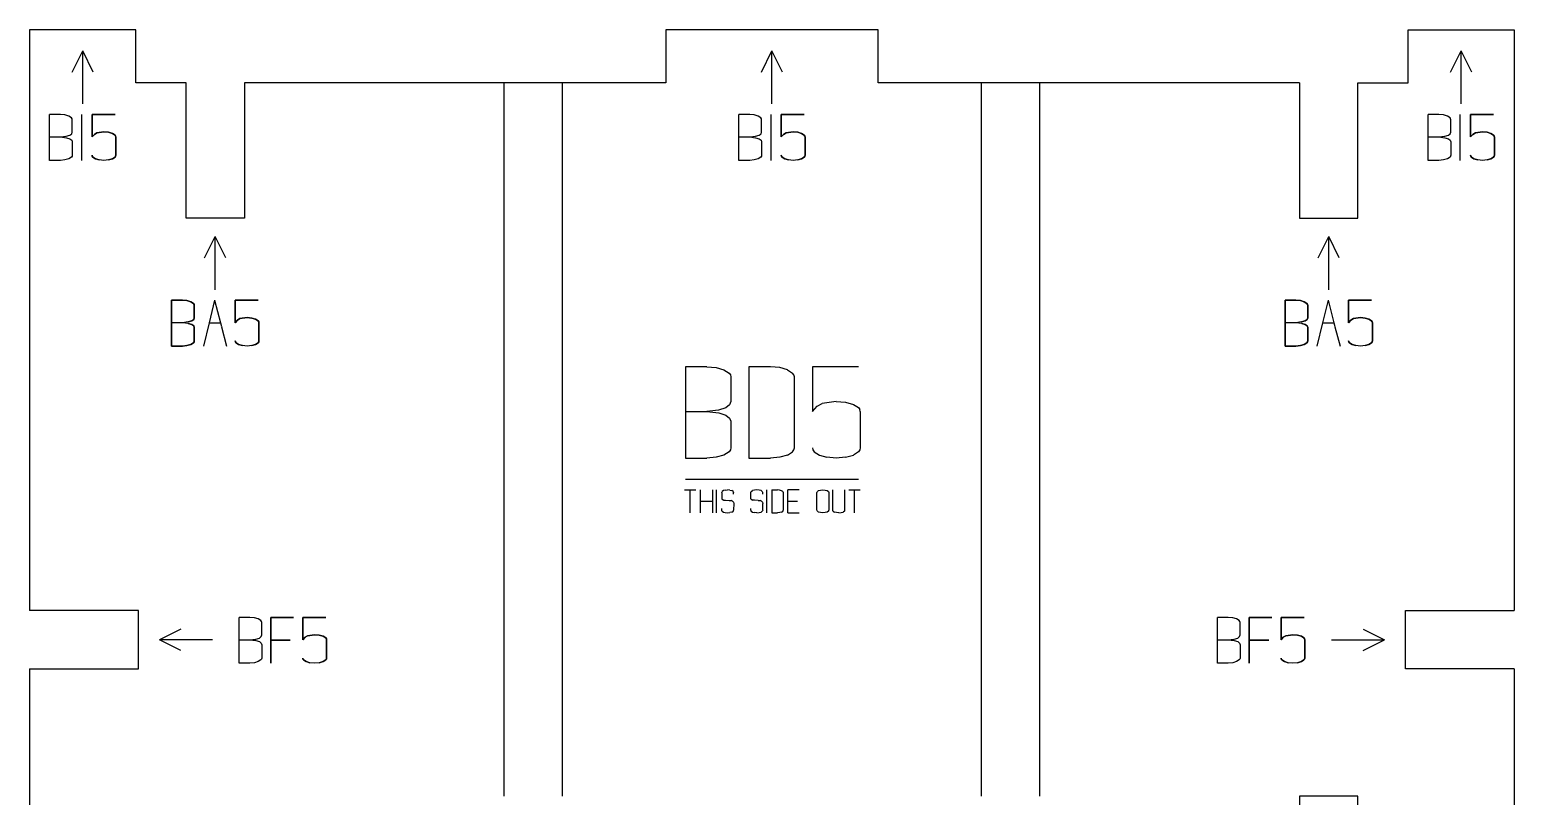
# Model space of a CAD drawing. Header units: millimetres. Extents: x 91 to 231, y -282 to -117.
# Drawn here: x 90.5 to 230.5, y -189.6 to -117.4 of the extents above; entities that cross this region are included whole.
import ezdxf

# ---------------------------------------------------------------- set-up
doc = ezdxf.new("R2010")
doc.units = ezdxf.units.MM
doc.layers.add('coding', color=2, linetype='Continuous')

msp = doc.modelspace()

# ---------------------------------------------------------------- linework, layer by layer
for p, q in [((90.53, -117.36), (90.53, -172.11)), ((100.53, -117.36), (90.53, -117.36)), ((100.53, -122.36), (100.53, -117.36)), ((150.53, -117.36), (150.53, -122.36)), ((170.53, -117.36), (150.53, -117.36)), ((170.53, -122.36), (170.53, -117.36)), ((220.53, -117.36), (230.53, -117.36)), ((220.53, -122.36), (220.53, -117.36)), ((230.53, -117.36), (230.53, -172.11)), ((105.28, -122.36), (100.53, -122.36)), ((105.28, -135.11), (105.28, -122.36)), ((150.53, -122.36), (110.78, -122.36)), ((110.78, -122.36), (110.78, -135.11)), ((210.28, -122.36), (170.53, -122.36)), ((210.28, -122.36), (210.28, -135.11)), ((215.78, -122.36), (220.53, -122.36)), ((215.78, -135.11), (215.78, -122.36)), ((110.78, -135.11), (105.28, -135.11)), ((210.28, -135.11), (215.78, -135.11)), ((100.78, -172.11), (90.53, -172.11)), ((100.78, -177.61), (100.78, -172.11)), ((220.28, -172.11), (230.53, -172.11)), ((220.28, -177.61), (220.28, -172.11)), ((90.53, -177.61), (100.78, -177.61)), ((90.53, -177.61), (90.53, -197.11)), ((230.53, -177.61), (220.28, -177.61)), ((230.53, -177.61), (230.53, -197.11)), ((210.28, -189.61), (210.28, -210.11)), ((215.78, -189.61), (210.28, -189.61)), ((215.78, -210.11), (215.78, -189.61))]:
    msp.add_line(p, q)
at = {"layer": 'coding'}
for p, q in [((94.53, -121.36), (95.53, -119.36)), ((95.53, -124.36), (95.53, -119.36)), ((96.53, -121.36), (95.53, -119.36)), ((159.53, -121.36), (160.53, -119.36)), ((160.53, -124.36), (160.53, -119.36)), ((161.53, -121.36), (160.53, -119.36)), ((224.53, -121.36), (225.53, -119.36)), ((225.53, -124.36), (225.53, -119.36)), ((226.53, -121.36), (225.53, -119.36)), ((135.28, -189.61), (135.28, -122.36)), ((140.78, -189.61), (140.78, -122.36)), ((180.28, -189.61), (180.28, -122.36)), ((185.78, -189.61), (185.78, -122.36)), ((93.43, -125.36), (92.41, -125.36)), ((92.41, -127.47), (92.41, -125.36)), ((93.86, -125.39), (93.43, -125.36)), ((94.22, -125.5), (93.86, -125.39)), ((94.47, -125.66), (94.22, -125.5)), ((94.53, -125.75), (94.47, -125.66)), ((94.55, -125.84), (94.53, -125.75)), ((94.55, -127.01), (94.55, -125.84)), ((95.41, -125.35), (95.41, -129.67)), ((96.41, -127.47), (96.41, -125.36)), ((96.41, -125.36), (98.58, -125.36)), ((98.58, -125.36), (96.41, -125.36)), ((96.41, -125.36), (96.41, -127.47)), ((158.43, -125.36), (157.41, -125.36)), ((157.41, -127.47), (157.41, -125.36)), ((158.86, -125.39), (158.43, -125.36)), ((159.22, -125.5), (158.86, -125.39)), ((159.47, -125.66), (159.22, -125.5)), ((159.53, -125.75), (159.47, -125.66)), ((159.55, -125.84), (159.53, -125.75)), ((159.55, -127.01), (159.55, -125.84)), ((160.41, -125.35), (160.41, -129.67)), ((161.41, -127.47), (161.41, -125.36)), ((161.41, -125.36), (163.58, -125.36)), ((163.58, -125.36), (161.41, -125.36)), ((161.41, -125.36), (161.41, -127.47)), ((223.43, -125.36), (222.41, -125.36)), ((222.41, -127.47), (222.41, -125.36)), ((223.86, -125.39), (223.43, -125.36)), ((224.22, -125.5), (223.86, -125.39)), ((224.47, -125.66), (224.22, -125.5)), ((224.53, -125.75), (224.47, -125.66)), ((224.55, -125.84), (224.53, -125.75)), ((224.55, -127.01), (224.55, -125.84)), ((225.41, -125.35), (225.41, -129.67)), ((226.41, -127.47), (226.41, -125.36)), ((226.41, -125.36), (228.58, -125.36)), ((228.58, -125.36), (226.41, -125.36)), ((226.41, -125.36), (226.41, -127.47)), ((93.98, -127.4), (94.32, -127.3)), ((94.32, -127.3), (94.5, -127.16)), ((94.5, -127.16), (94.55, -127.01)), ((96.63, -127.22), (96.41, -127.47)), ((96.41, -127.47), (96.63, -127.22)), ((96.86, -127.09), (96.63, -127.22)), ((96.63, -127.22), (96.86, -127.09)), ((97.53, -126.99), (96.86, -127.09)), ((96.86, -127.09), (97.53, -126.99)), ((97.97, -127.03), (97.53, -126.99)), ((97.53, -126.99), (97.97, -127.03)), ((98.33, -127.13), (97.97, -127.03)), ((97.97, -127.03), (98.33, -127.13)), ((98.58, -127.29), (98.33, -127.13)), ((98.33, -127.13), (98.58, -127.29)), ((98.64, -127.38), (98.58, -127.29)), ((98.58, -127.29), (98.64, -127.38)), ((98.66, -127.47), (98.64, -127.38)), ((98.64, -127.38), (98.66, -127.47)), ((158.98, -127.4), (159.32, -127.3)), ((159.32, -127.3), (159.5, -127.16)), ((159.5, -127.16), (159.55, -127.01)), ((161.63, -127.22), (161.41, -127.47)), ((161.41, -127.47), (161.63, -127.22)), ((161.86, -127.09), (161.63, -127.22)), ((161.63, -127.22), (161.86, -127.09)), ((162.53, -126.99), (161.86, -127.09)), ((161.86, -127.09), (162.53, -126.99)), ((162.97, -127.03), (162.53, -126.99)), ((162.53, -126.99), (162.97, -127.03)), ((163.33, -127.13), (162.97, -127.03)), ((162.97, -127.03), (163.33, -127.13)), ((163.58, -127.29), (163.33, -127.13)), ((163.33, -127.13), (163.58, -127.29)), ((163.64, -127.38), (163.58, -127.29)), ((163.58, -127.29), (163.64, -127.38)), ((163.66, -127.47), (163.64, -127.38)), ((163.64, -127.38), (163.66, -127.47)), ((223.98, -127.4), (224.32, -127.3)), ((224.32, -127.3), (224.5, -127.16)), ((224.5, -127.16), (224.55, -127.01)), ((226.63, -127.22), (226.41, -127.47)), ((226.41, -127.47), (226.63, -127.22)), ((226.86, -127.09), (226.63, -127.22)), ((226.63, -127.22), (226.86, -127.09)), ((227.53, -126.99), (226.86, -127.09)), ((226.86, -127.09), (227.53, -126.99)), ((227.97, -127.03), (227.53, -126.99)), ((227.53, -126.99), (227.97, -127.03)), ((228.33, -127.13), (227.97, -127.03)), ((227.97, -127.03), (228.33, -127.13)), ((228.58, -127.29), (228.33, -127.13)), ((228.33, -127.13), (228.58, -127.29)), ((228.64, -127.38), (228.58, -127.29)), ((228.58, -127.29), (228.64, -127.38)), ((228.66, -127.47), (228.64, -127.38)), ((228.64, -127.38), (228.66, -127.47)), ((92.41, -129.67), (92.41, -127.47)), ((92.41, -127.47), (93.43, -127.47)), ((93.43, -127.47), (93.98, -127.4)), ((93.43, -127.47), (93.99, -127.54)), ((93.99, -127.54), (94.32, -127.64)), ((94.32, -127.64), (94.5, -127.78)), ((94.5, -127.78), (94.55, -127.93)), ((94.55, -127.93), (94.55, -129.19)), ((98.66, -129.19), (98.66, -127.47)), ((98.66, -127.47), (98.66, -129.19)), ((157.41, -129.67), (157.41, -127.47)), ((157.41, -127.47), (158.43, -127.47)), ((158.43, -127.47), (158.98, -127.4)), ((158.43, -127.47), (158.99, -127.54)), ((158.99, -127.54), (159.32, -127.64)), ((159.32, -127.64), (159.5, -127.78)), ((159.5, -127.78), (159.55, -127.93)), ((159.55, -127.93), (159.55, -129.19)), ((163.66, -129.19), (163.66, -127.47)), ((163.66, -127.47), (163.66, -129.19)), ((222.41, -129.67), (222.41, -127.47)), ((222.41, -127.47), (223.43, -127.47)), ((223.43, -127.47), (223.98, -127.4)), ((223.43, -127.47), (223.99, -127.54)), ((223.99, -127.54), (224.32, -127.64)), ((224.32, -127.64), (224.5, -127.78)), ((224.5, -127.78), (224.55, -127.93)), ((224.55, -127.93), (224.55, -129.19)), ((228.66, -129.19), (228.66, -127.47)), ((228.66, -127.47), (228.66, -129.19)), ((93.43, -129.67), (92.41, -129.67)), ((93.86, -129.63), (93.43, -129.67)), ((94.22, -129.53), (93.86, -129.63)), ((94.47, -129.37), (94.22, -129.53)), ((94.53, -129.28), (94.47, -129.37)), ((94.55, -129.19), (94.53, -129.28)), ((96.43, -129.28), (96.41, -129.19)), ((96.41, -129.19), (96.43, -129.28)), ((96.49, -129.37), (96.43, -129.28)), ((96.43, -129.28), (96.49, -129.37)), ((96.73, -129.53), (96.49, -129.37)), ((96.49, -129.37), (96.73, -129.53)), ((97.09, -129.63), (96.73, -129.53)), ((96.73, -129.53), (97.09, -129.63)), ((97.53, -129.67), (97.09, -129.63)), ((97.97, -129.63), (97.53, -129.67)), ((97.97, -129.63), (98.33, -129.53)), ((98.33, -129.53), (97.97, -129.63)), ((98.33, -129.53), (98.58, -129.37)), ((98.58, -129.37), (98.33, -129.53)), ((98.58, -129.37), (98.64, -129.28)), ((98.64, -129.28), (98.58, -129.37)), ((98.64, -129.28), (98.66, -129.19)), ((98.66, -129.19), (98.64, -129.28)), ((158.43, -129.67), (157.41, -129.67)), ((158.86, -129.63), (158.43, -129.67)), ((159.22, -129.53), (158.86, -129.63)), ((159.47, -129.37), (159.22, -129.53)), ((159.53, -129.28), (159.47, -129.37)), ((159.55, -129.19), (159.53, -129.28)), ((161.43, -129.28), (161.41, -129.19)), ((161.41, -129.19), (161.43, -129.28)), ((161.49, -129.37), (161.43, -129.28)), ((161.43, -129.28), (161.49, -129.37)), ((161.73, -129.53), (161.49, -129.37)), ((161.49, -129.37), (161.73, -129.53)), ((162.09, -129.63), (161.73, -129.53)), ((161.73, -129.53), (162.09, -129.63)), ((162.53, -129.67), (162.09, -129.63)), ((162.97, -129.63), (162.53, -129.67)), ((162.97, -129.63), (163.33, -129.53)), ((163.33, -129.53), (162.97, -129.63)), ((163.33, -129.53), (163.58, -129.37)), ((163.58, -129.37), (163.33, -129.53)), ((163.58, -129.37), (163.64, -129.28)), ((163.64, -129.28), (163.58, -129.37)), ((163.64, -129.28), (163.66, -129.19)), ((163.66, -129.19), (163.64, -129.28)), ((223.43, -129.67), (222.41, -129.67)), ((223.86, -129.63), (223.43, -129.67)), ((224.22, -129.53), (223.86, -129.63)), ((224.47, -129.37), (224.22, -129.53)), ((224.53, -129.28), (224.47, -129.37)), ((224.55, -129.19), (224.53, -129.28)), ((226.43, -129.28), (226.41, -129.19)), ((226.41, -129.19), (226.43, -129.28)), ((226.49, -129.37), (226.43, -129.28)), ((226.43, -129.28), (226.49, -129.37)), ((226.73, -129.53), (226.49, -129.37)), ((226.49, -129.37), (226.73, -129.53)), ((227.09, -129.63), (226.73, -129.53)), ((226.73, -129.53), (227.09, -129.63)), ((227.53, -129.67), (227.09, -129.63)), ((227.97, -129.63), (227.53, -129.67)), ((227.97, -129.63), (228.33, -129.53)), ((228.33, -129.53), (227.97, -129.63)), ((228.33, -129.53), (228.58, -129.37)), ((228.58, -129.37), (228.33, -129.53)), ((228.58, -129.37), (228.64, -129.28)), ((228.64, -129.28), (228.58, -129.37)), ((228.64, -129.28), (228.66, -129.19)), ((228.66, -129.19), (228.64, -129.28)), ((107.03, -138.86), (108.03, -136.86)), ((108.03, -141.86), (108.03, -136.86)), ((109.03, -138.86), (108.03, -136.86)), ((212.03, -138.86), (213.03, -136.86)), ((213.03, -141.86), (213.03, -136.86)), ((214.03, -138.86), (213.03, -136.86)), ((103.91, -142.86), (103.91, -147.17)), ((104.93, -142.86), (103.91, -142.86)), ((103.91, -144.97), (103.91, -142.86)), ((103.91, -142.86), (104.93, -142.86)), ((105.36, -142.89), (104.93, -142.86)), ((104.93, -142.86), (105.36, -142.89)), ((105.72, -143), (105.36, -142.89)), ((105.36, -142.89), (105.72, -143)), ((105.97, -143.16), (105.72, -143)), ((105.72, -143), (105.97, -143.16)), ((106.03, -143.25), (105.97, -143.16)), ((105.97, -143.16), (106.03, -143.25)), ((106.05, -143.34), (106.03, -143.25)), ((106.03, -143.25), (106.05, -143.34)), ((106.05, -144.51), (106.05, -143.34)), ((106.05, -143.34), (106.05, -144.51)), ((107.97, -142.85), (107.45, -144.97)), ((107.97, -142.85), (108.52, -144.97)), ((109.91, -144.97), (109.91, -142.86)), ((109.91, -142.86), (112.08, -142.86)), ((112.08, -142.86), (109.91, -142.86)), ((109.91, -142.86), (109.91, -144.97)), ((208.91, -142.86), (208.91, -147.17)), ((209.93, -142.86), (208.91, -142.86)), ((208.91, -144.97), (208.91, -142.86)), ((208.91, -142.86), (209.93, -142.86)), ((210.36, -142.89), (209.93, -142.86)), ((209.93, -142.86), (210.36, -142.89)), ((210.72, -143), (210.36, -142.89)), ((210.36, -142.89), (210.72, -143)), ((210.97, -143.16), (210.72, -143)), ((210.72, -143), (210.97, -143.16)), ((211.03, -143.25), (210.97, -143.16)), ((210.97, -143.16), (211.03, -143.25)), ((211.05, -143.34), (211.03, -143.25)), ((211.03, -143.25), (211.05, -143.34)), ((211.05, -144.51), (211.05, -143.34)), ((211.05, -143.34), (211.05, -144.51)), ((212.97, -142.85), (212.45, -144.97)), ((212.97, -142.85), (213.52, -144.97)), ((214.91, -144.97), (214.91, -142.86)), ((214.91, -142.86), (217.08, -142.86)), ((217.08, -142.86), (214.91, -142.86)), ((214.91, -142.86), (214.91, -144.97)), ((103.91, -147.17), (103.91, -144.97)), ((104.93, -144.97), (103.91, -144.97)), ((105.48, -144.9), (104.93, -144.97)), ((105.49, -145.04), (104.93, -144.97)), ((105.48, -144.9), (105.82, -144.8)), ((105.82, -144.8), (105.48, -144.9)), ((105.49, -145.04), (105.82, -145.14)), ((105.82, -145.14), (105.49, -145.04)), ((105.82, -144.8), (106, -144.66)), ((106, -144.66), (105.82, -144.8)), ((105.82, -145.14), (106, -145.28)), ((106, -145.28), (105.82, -145.14)), ((106, -144.66), (106.05, -144.51)), ((106.05, -144.51), (106, -144.66)), ((106, -145.28), (106.05, -145.43)), ((106.05, -145.43), (106, -145.28)), ((106.05, -145.43), (106.05, -146.69)), ((106.05, -146.69), (106.05, -145.43)), ((107.45, -144.97), (106.91, -147.17)), ((107.45, -144.97), (108.52, -144.97)), ((108.52, -144.97), (108.62, -145.34)), ((108.62, -145.35), (109.1, -147.17)), ((110.13, -144.72), (109.91, -144.97)), ((109.91, -144.97), (110.13, -144.72)), ((110.36, -144.59), (110.13, -144.72)), ((110.13, -144.72), (110.36, -144.59)), ((111.03, -144.49), (110.36, -144.59)), ((110.36, -144.59), (111.03, -144.49)), ((111.47, -144.53), (111.03, -144.49)), ((111.03, -144.49), (111.47, -144.53)), ((111.83, -144.63), (111.47, -144.53)), ((111.47, -144.53), (111.83, -144.63)), ((112.07, -144.79), (111.83, -144.63)), ((111.83, -144.63), (112.07, -144.79)), ((112.13, -144.88), (112.07, -144.79)), ((112.07, -144.79), (112.13, -144.88)), ((112.15, -144.97), (112.13, -144.88)), ((112.13, -144.88), (112.15, -144.97)), ((112.15, -146.69), (112.15, -144.97)), ((112.15, -144.97), (112.15, -146.69)), ((208.91, -147.17), (208.91, -144.97)), ((209.93, -144.97), (208.91, -144.97)), ((210.48, -144.9), (209.93, -144.97)), ((210.49, -145.04), (209.93, -144.97)), ((210.48, -144.9), (210.82, -144.8)), ((210.82, -144.8), (210.48, -144.9)), ((210.49, -145.04), (210.82, -145.14)), ((210.82, -145.14), (210.49, -145.04)), ((210.82, -144.8), (211, -144.66)), ((211, -144.66), (210.82, -144.8)), ((210.82, -145.14), (211, -145.28)), ((211, -145.28), (210.82, -145.14)), ((211, -144.66), (211.05, -144.51)), ((211.05, -144.51), (211, -144.66)), ((211, -145.28), (211.05, -145.43)), ((211.05, -145.43), (211, -145.28)), ((211.05, -145.43), (211.05, -146.69)), ((211.05, -146.69), (211.05, -145.43)), ((212.45, -144.97), (211.91, -147.17)), ((212.45, -144.97), (213.52, -144.97)), ((213.52, -144.97), (213.62, -145.34)), ((213.62, -145.35), (214.1, -147.17)), ((215.13, -144.72), (214.91, -144.97)), ((214.91, -144.97), (215.13, -144.72)), ((215.36, -144.59), (215.13, -144.72)), ((215.13, -144.72), (215.36, -144.59)), ((216.03, -144.49), (215.36, -144.59)), ((215.36, -144.59), (216.03, -144.49)), ((216.47, -144.53), (216.03, -144.49)), ((216.03, -144.49), (216.47, -144.53)), ((216.83, -144.63), (216.47, -144.53)), ((216.47, -144.53), (216.83, -144.63)), ((217.07, -144.79), (216.83, -144.63)), ((216.83, -144.63), (217.07, -144.79)), ((217.13, -144.88), (217.07, -144.79)), ((217.07, -144.79), (217.13, -144.88)), ((217.15, -144.97), (217.13, -144.88)), ((217.13, -144.88), (217.15, -144.97)), ((217.15, -146.69), (217.15, -144.97)), ((217.15, -144.97), (217.15, -146.69)), ((105.97, -146.87), (105.72, -147.03)), ((105.72, -147.03), (105.97, -146.87)), ((106.03, -146.78), (105.97, -146.87)), ((105.97, -146.87), (106.03, -146.78)), ((106.05, -146.69), (106.03, -146.78)), ((106.03, -146.78), (106.05, -146.69)), ((109.93, -146.78), (109.91, -146.69)), ((109.91, -146.69), (109.93, -146.78)), ((109.99, -146.87), (109.93, -146.78)), ((109.93, -146.78), (109.99, -146.87)), ((110.23, -147.03), (109.99, -146.87)), ((109.99, -146.87), (110.23, -147.03)), ((111.83, -147.03), (112.07, -146.87)), ((112.07, -146.87), (111.83, -147.03)), ((112.07, -146.87), (112.13, -146.78)), ((112.13, -146.78), (112.07, -146.87)), ((112.13, -146.78), (112.15, -146.69)), ((112.15, -146.69), (112.13, -146.78)), ((210.97, -146.87), (210.72, -147.03)), ((210.72, -147.03), (210.97, -146.87)), ((211.03, -146.78), (210.97, -146.87)), ((210.97, -146.87), (211.03, -146.78)), ((211.05, -146.69), (211.03, -146.78)), ((211.03, -146.78), (211.05, -146.69)), ((214.93, -146.78), (214.91, -146.69)), ((214.91, -146.69), (214.93, -146.78)), ((214.99, -146.87), (214.93, -146.78)), ((214.93, -146.78), (214.99, -146.87)), ((215.23, -147.03), (214.99, -146.87)), ((214.99, -146.87), (215.23, -147.03)), ((216.83, -147.03), (217.07, -146.87)), ((217.07, -146.87), (216.83, -147.03)), ((217.07, -146.87), (217.13, -146.78)), ((217.13, -146.78), (217.07, -146.87)), ((217.13, -146.78), (217.15, -146.69)), ((217.15, -146.69), (217.13, -146.78)), ((104.93, -147.17), (103.91, -147.17)), ((103.91, -147.17), (104.93, -147.17)), ((105.36, -147.13), (104.93, -147.17)), ((104.93, -147.17), (105.36, -147.13)), ((105.72, -147.03), (105.36, -147.13)), ((105.36, -147.13), (105.72, -147.03)), ((110.59, -147.13), (110.23, -147.03)), ((110.23, -147.03), (110.59, -147.13)), ((111.03, -147.17), (110.59, -147.13)), ((111.47, -147.13), (111.03, -147.17)), ((111.47, -147.13), (111.83, -147.03)), ((111.83, -147.03), (111.47, -147.13)), ((209.93, -147.17), (208.91, -147.17)), ((208.91, -147.17), (209.93, -147.17)), ((210.36, -147.13), (209.93, -147.17)), ((209.93, -147.17), (210.36, -147.13)), ((210.72, -147.03), (210.36, -147.13)), ((210.36, -147.13), (210.72, -147.03)), ((215.59, -147.13), (215.23, -147.03)), ((215.23, -147.03), (215.59, -147.13)), ((216.03, -147.17), (215.59, -147.13)), ((216.47, -147.13), (216.03, -147.17)), ((216.47, -147.13), (216.83, -147.03)), ((216.83, -147.03), (216.47, -147.13)), ((154.4, -149.12), (152.37, -149.12)), ((152.37, -149.12), (152.37, -153.34)), ((154.4, -149.12), (155.26, -149.19)), ((155.26, -149.19), (155.99, -149.4)), ((155.99, -149.4), (156.48, -149.72)), ((156.48, -149.72), (156.61, -149.89)), ((158.36, -149.12), (158.36, -157.73)), ((160.4, -149.12), (158.36, -149.12)), ((161.26, -149.19), (160.4, -149.12)), ((161.99, -149.4), (161.26, -149.19)), ((161.99, -149.4), (162.48, -149.72)), ((162.6, -149.89), (162.48, -149.72)), ((168.7, -149.12), (164.35, -149.12)), ((164.35, -149.12), (164.35, -153.35)), ((156.61, -149.89), (156.65, -150.08)), ((156.65, -150.08), (156.65, -152.41)), ((162.64, -150.08), (162.6, -149.89)), ((162.64, -156.77), (162.64, -150.08)), ((156.65, -152.41), (156.53, -152.72)), ((164.79, -152.84), (165.25, -152.59)), ((166.6, -152.39), (165.25, -152.59)), ((166.6, -152.39), (167.48, -152.46)), ((167.48, -152.46), (168.21, -152.67)), ((152.37, -153.34), (152.37, -157.73)), ((152.37, -153.34), (154.4, -153.34)), ((155.5, -153.21), (154.4, -153.34)), ((154.4, -153.34), (155.52, -153.48)), ((156.19, -153), (155.5, -153.21)), ((155.52, -153.48), (156.19, -153.69)), ((156.53, -152.72), (156.19, -153)), ((156.19, -153.69), (156.53, -153.96)), ((156.53, -153.96), (156.65, -154.26)), ((164.35, -153.35), (164.79, -152.84)), ((168.21, -152.67), (168.69, -152.98)), ((168.69, -152.98), (168.81, -153.16)), ((168.85, -153.35), (168.81, -153.16)), ((168.85, -153.35), (168.85, -156.77)), ((156.65, -154.26), (156.65, -156.77)), ((156.65, -156.77), (156.61, -156.97)), ((162.6, -156.96), (162.64, -156.77)), ((164.35, -156.77), (164.39, -156.96)), ((168.85, -156.77), (168.81, -156.96)), ((152.37, -157.73), (154.4, -157.73)), ((155.27, -157.66), (154.4, -157.73)), ((155.99, -157.46), (155.27, -157.66)), ((156.48, -157.15), (155.99, -157.46)), ((156.61, -156.97), (156.48, -157.15)), ((158.36, -157.73), (160.4, -157.73)), ((161.28, -157.66), (160.4, -157.73)), ((161.99, -157.46), (161.28, -157.66)), ((161.99, -157.46), (162.48, -157.14)), ((162.48, -157.14), (162.6, -156.96)), ((164.39, -156.96), (164.52, -157.14)), ((164.52, -157.14), (165, -157.45)), ((165, -157.45), (165.72, -157.66)), ((166.6, -157.73), (165.72, -157.66)), ((167.48, -157.66), (166.6, -157.73)), ((167.48, -157.66), (168.21, -157.45)), ((168.69, -157.14), (168.21, -157.45)), ((168.81, -156.96), (168.69, -157.14)), ((152.29, -160.73), (152.83, -160.73)), ((152.37, -159.73), (168.7, -159.73)), ((152.83, -162.89), (152.83, -160.73)), ((152.83, -160.73), (153.36, -160.73)), ((153.79, -161.79), (153.79, -160.73)), ((154.91, -160.73), (154.91, -161.79)), ((155.29, -162.89), (155.29, -160.73)), ((155.79, -160.97), (155.8, -160.93)), ((155.79, -160.97), (155.79, -161.51)), ((155.8, -160.93), (155.83, -160.88)), ((155.95, -160.8), (155.83, -160.88)), ((156.13, -160.75), (155.95, -160.8)), ((156.13, -160.75), (156.35, -160.73)), ((156.57, -160.75), (156.35, -160.73)), ((156.57, -160.75), (156.75, -160.8)), ((156.87, -160.88), (156.75, -160.8)), ((156.9, -160.93), (156.87, -160.88)), ((156.9, -160.93), (156.91, -160.97)), ((156.91, -161.13), (156.91, -160.97)), ((158.53, -160.97), (158.54, -160.93)), ((158.53, -161.51), (158.53, -160.97)), ((158.54, -160.93), (158.57, -160.88)), ((158.57, -160.88), (158.69, -160.8)), ((158.87, -160.75), (158.69, -160.8)), ((159.09, -160.73), (158.87, -160.75)), ((159.31, -160.75), (159.09, -160.73)), ((159.5, -160.8), (159.31, -160.75)), ((159.62, -160.88), (159.5, -160.8)), ((159.62, -160.88), (159.65, -160.93)), ((159.66, -160.97), (159.65, -160.93)), ((159.66, -161.13), (159.66, -160.97)), ((160.03, -160.73), (160.03, -162.89)), ((160.53, -160.73), (160.53, -162.89)), ((160.53, -160.73), (161.04, -160.73)), ((161.25, -160.75), (161.04, -160.73)), ((161.44, -160.81), (161.25, -160.75)), ((161.56, -160.88), (161.44, -160.81)), ((161.59, -160.93), (161.56, -160.88)), ((161.59, -160.93), (161.6, -160.97)), ((161.6, -160.97), (161.6, -162.65)), ((162.03, -161.78), (162.03, -160.73)), ((163.09, -160.73), (162.03, -160.73)), ((164.77, -160.97), (164.78, -160.93)), ((164.77, -162.65), (164.77, -160.97)), ((164.78, -160.93), (164.81, -160.88)), ((164.81, -160.88), (164.93, -160.8)), ((164.93, -160.8), (165.11, -160.75)), ((165.11, -160.75), (165.34, -160.73)), ((165.34, -160.73), (165.56, -160.75)), ((165.56, -160.75), (165.74, -160.8)), ((165.74, -160.8), (165.86, -160.88)), ((165.86, -160.88), (165.89, -160.93)), ((165.89, -160.93), (165.9, -160.97)), ((165.9, -160.97), (165.9, -162.65)), ((166.27, -162.65), (166.27, -160.74)), ((167.4, -162.65), (167.4, -160.74)), ((167.77, -160.73), (168.31, -160.73)), ((168.31, -162.89), (168.31, -160.73)), ((168.31, -160.73), (168.84, -160.73)), ((153.79, -161.79), (154.91, -161.79)), ((153.79, -162.89), (153.79, -161.79)), ((154.91, -161.79), (154.91, -162.89)), ((155.79, -161.51), (155.8, -161.56)), ((155.8, -161.56), (155.84, -161.61)), ((155.84, -161.61), (155.98, -161.69)), ((155.98, -161.69), (156.15, -161.71)), ((156.15, -161.71), (156.49, -161.72)), ((156.49, -161.72), (156.67, -161.74)), ((156.81, -161.79), (156.67, -161.74)), ((156.89, -161.88), (156.81, -161.79)), ((156.89, -161.88), (156.92, -162.01)), ((156.92, -162.01), (156.91, -162.65)), ((158.54, -161.56), (158.53, -161.51)), ((158.54, -161.56), (158.58, -161.61)), ((158.58, -161.61), (158.73, -161.69)), ((158.89, -161.71), (158.73, -161.69)), ((159.23, -161.72), (158.89, -161.71)), ((159.23, -161.72), (159.42, -161.74)), ((159.55, -161.79), (159.42, -161.74)), ((159.63, -161.88), (159.55, -161.79)), ((159.63, -161.88), (159.66, -162.01)), ((159.66, -162.65), (159.66, -162.01)), ((162.03, -162.89), (162.03, -161.78)), ((162.03, -161.78), (162.94, -161.78)), ((155.79, -162.65), (155.79, -162.49)), ((155.8, -162.7), (155.79, -162.65)), ((155.83, -162.74), (155.8, -162.7)), ((155.83, -162.74), (155.95, -162.82)), ((155.95, -162.82), (156.13, -162.87)), ((156.13, -162.87), (156.35, -162.89)), ((156.35, -162.89), (156.57, -162.87)), ((156.75, -162.82), (156.57, -162.87)), ((156.75, -162.82), (156.87, -162.74)), ((156.87, -162.74), (156.9, -162.7)), ((156.9, -162.7), (156.91, -162.65)), ((158.53, -162.65), (158.53, -162.49)), ((158.53, -162.65), (158.54, -162.7)), ((158.54, -162.7), (158.57, -162.74)), ((158.57, -162.74), (158.69, -162.82)), ((158.69, -162.82), (158.87, -162.87)), ((159.09, -162.89), (158.87, -162.87)), ((159.09, -162.89), (159.31, -162.87)), ((159.31, -162.87), (159.5, -162.82)), ((159.5, -162.82), (159.62, -162.74)), ((159.65, -162.7), (159.62, -162.74)), ((159.66, -162.65), (159.65, -162.7)), ((160.53, -162.89), (161.04, -162.89)), ((161.26, -162.87), (161.04, -162.89)), ((161.44, -162.82), (161.26, -162.87)), ((161.44, -162.82), (161.56, -162.74)), ((161.56, -162.74), (161.59, -162.7)), ((161.59, -162.7), (161.6, -162.65)), ((162.03, -162.89), (163.09, -162.89)), ((164.78, -162.7), (164.77, -162.65)), ((164.81, -162.74), (164.78, -162.7)), ((164.93, -162.82), (164.81, -162.74)), ((165.11, -162.87), (164.93, -162.82)), ((165.34, -162.89), (165.11, -162.87)), ((165.56, -162.87), (165.34, -162.89)), ((165.74, -162.82), (165.56, -162.87)), ((165.86, -162.74), (165.74, -162.82)), ((165.89, -162.7), (165.86, -162.74)), ((165.89, -162.7), (165.9, -162.65)), ((166.28, -162.7), (166.27, -162.65)), ((166.31, -162.74), (166.28, -162.7)), ((166.31, -162.74), (166.43, -162.82)), ((166.61, -162.87), (166.43, -162.82)), ((166.83, -162.89), (166.61, -162.87)), ((166.83, -162.89), (167.05, -162.87)), ((167.05, -162.87), (167.23, -162.82)), ((167.36, -162.74), (167.23, -162.82)), ((167.39, -162.7), (167.36, -162.74)), ((167.39, -162.7), (167.4, -162.65)), ((111.3, -172.75), (110.28, -172.75)), ((110.28, -174.86), (110.28, -172.75)), ((111.73, -172.78), (111.3, -172.75)), ((112.09, -172.89), (111.73, -172.78)), ((112.34, -173.05), (112.09, -172.89)), ((112.4, -173.14), (112.34, -173.05)), ((112.43, -173.23), (112.4, -173.14)), ((112.43, -174.4), (112.43, -173.23)), ((113.28, -177.06), (113.28, -172.75)), ((113.28, -172.75), (115.41, -172.75)), ((115.41, -172.75), (113.28, -172.75)), ((113.28, -172.75), (113.28, -174.88)), ((116.28, -174.86), (116.28, -172.75)), ((116.28, -172.75), (118.45, -172.75)), ((118.45, -172.75), (116.28, -172.75)), ((116.28, -172.75), (116.28, -174.86)), ((203.56, -172.75), (202.54, -172.75)), ((202.54, -174.86), (202.54, -172.75)), ((203.99, -172.78), (203.56, -172.75)), ((204.35, -172.89), (203.99, -172.78)), ((204.6, -173.05), (204.35, -172.89)), ((204.66, -173.14), (204.6, -173.05)), ((204.68, -173.23), (204.66, -173.14)), ((204.68, -174.4), (204.68, -173.23)), ((205.54, -177.06), (205.54, -172.75)), ((205.54, -172.75), (207.67, -172.75)), ((207.67, -172.75), (205.54, -172.75)), ((205.54, -172.75), (205.54, -174.88)), ((208.54, -174.86), (208.54, -172.75)), ((208.54, -172.75), (210.71, -172.75)), ((210.71, -172.75), (208.54, -172.75)), ((208.54, -172.75), (208.54, -174.86)), ((104.78, -173.86), (102.78, -174.86)), ((107.78, -174.86), (102.78, -174.86)), ((104.78, -175.86), (102.78, -174.86)), ((110.28, -177.06), (110.28, -174.86)), ((110.28, -174.86), (111.3, -174.86)), ((111.3, -174.86), (111.85, -174.79)), ((111.3, -174.86), (111.86, -174.93)), ((111.85, -174.79), (112.19, -174.69)), ((111.86, -174.93), (112.19, -175.03)), ((112.19, -174.69), (112.37, -174.55)), ((112.37, -174.55), (112.43, -174.4)), ((113.28, -174.88), (115.11, -174.88)), ((115.11, -174.88), (113.28, -174.88)), ((113.28, -174.88), (113.28, -177.06)), ((116.5, -174.61), (116.28, -174.86)), ((116.28, -174.86), (116.5, -174.61)), ((116.73, -174.48), (116.5, -174.61)), ((116.5, -174.61), (116.73, -174.48)), ((117.4, -174.38), (116.73, -174.48)), ((116.73, -174.48), (117.4, -174.38)), ((117.84, -174.42), (117.4, -174.38)), ((117.4, -174.38), (117.84, -174.42)), ((118.2, -174.52), (117.84, -174.42)), ((117.84, -174.42), (118.2, -174.52)), ((118.45, -174.68), (118.2, -174.52)), ((118.2, -174.52), (118.45, -174.68)), ((118.51, -174.77), (118.45, -174.68)), ((118.45, -174.68), (118.51, -174.77)), ((118.53, -174.86), (118.51, -174.77)), ((118.51, -174.77), (118.53, -174.86)), ((118.53, -176.58), (118.53, -174.86)), ((118.53, -174.86), (118.53, -176.58)), ((202.54, -177.06), (202.54, -174.86)), ((202.54, -174.86), (203.56, -174.86)), ((203.56, -174.86), (204.11, -174.79)), ((203.56, -174.86), (204.12, -174.93)), ((204.11, -174.79), (204.45, -174.69)), ((204.12, -174.93), (204.45, -175.03)), ((204.45, -174.69), (204.63, -174.55)), ((204.63, -174.55), (204.68, -174.4)), ((205.54, -174.88), (207.37, -174.88)), ((207.37, -174.88), (205.54, -174.88)), ((205.54, -174.88), (205.54, -177.06)), ((208.75, -174.61), (208.54, -174.86)), ((208.54, -174.86), (208.75, -174.61)), ((208.99, -174.48), (208.75, -174.61)), ((208.75, -174.61), (208.99, -174.48)), ((209.66, -174.38), (208.99, -174.48)), ((208.99, -174.48), (209.66, -174.38)), ((210.1, -174.42), (209.66, -174.38)), ((209.66, -174.38), (210.1, -174.42)), ((210.46, -174.52), (210.1, -174.42)), ((210.1, -174.42), (210.46, -174.52)), ((210.7, -174.68), (210.46, -174.52)), ((210.46, -174.52), (210.7, -174.68)), ((210.76, -174.77), (210.7, -174.68)), ((210.7, -174.68), (210.76, -174.77)), ((210.78, -174.86), (210.76, -174.77)), ((210.76, -174.77), (210.78, -174.86)), ((210.78, -176.58), (210.78, -174.86)), ((210.78, -174.86), (210.78, -176.58)), ((213.28, -174.86), (218.28, -174.86)), ((216.28, -173.86), (218.28, -174.86)), ((216.28, -175.86), (218.28, -174.86)), ((112.19, -175.03), (112.37, -175.17)), ((112.37, -175.17), (112.43, -175.32)), ((112.43, -175.32), (112.43, -176.58)), ((204.45, -175.03), (204.63, -175.17)), ((204.63, -175.17), (204.68, -175.32)), ((204.68, -175.32), (204.68, -176.58)), ((111.3, -177.06), (110.28, -177.06)), ((111.73, -177.02), (111.3, -177.06)), ((112.09, -176.92), (111.73, -177.02)), ((112.34, -176.76), (112.09, -176.92)), ((112.4, -176.67), (112.34, -176.76)), ((112.43, -176.58), (112.4, -176.67)), ((116.3, -176.67), (116.28, -176.58)), ((116.28, -176.58), (116.3, -176.67)), ((116.36, -176.76), (116.3, -176.67)), ((116.3, -176.67), (116.36, -176.76)), ((116.6, -176.92), (116.36, -176.76)), ((116.36, -176.76), (116.6, -176.92)), ((116.96, -177.02), (116.6, -176.92)), ((116.6, -176.92), (116.96, -177.02)), ((117.4, -177.06), (116.96, -177.02)), ((117.84, -177.02), (117.4, -177.06)), ((117.84, -177.02), (118.2, -176.92)), ((118.2, -176.92), (117.84, -177.02)), ((118.2, -176.92), (118.45, -176.76)), ((118.45, -176.76), (118.2, -176.92)), ((118.45, -176.76), (118.51, -176.67)), ((118.51, -176.67), (118.45, -176.76)), ((118.51, -176.67), (118.53, -176.58)), ((118.53, -176.58), (118.51, -176.67)), ((203.56, -177.06), (202.54, -177.06)), ((203.99, -177.02), (203.56, -177.06)), ((204.35, -176.92), (203.99, -177.02)), ((204.6, -176.76), (204.35, -176.92)), ((204.66, -176.67), (204.6, -176.76)), ((204.68, -176.58), (204.66, -176.67)), ((208.56, -176.67), (208.54, -176.58)), ((208.54, -176.58), (208.56, -176.67)), ((208.62, -176.76), (208.56, -176.67)), ((208.56, -176.67), (208.62, -176.76)), ((208.86, -176.92), (208.62, -176.76)), ((208.62, -176.76), (208.86, -176.92)), ((209.22, -177.02), (208.86, -176.92)), ((208.86, -176.92), (209.22, -177.02)), ((209.66, -177.06), (209.22, -177.02)), ((210.1, -177.02), (209.66, -177.06)), ((210.1, -177.02), (210.46, -176.92)), ((210.46, -176.92), (210.1, -177.02)), ((210.46, -176.92), (210.7, -176.76)), ((210.7, -176.76), (210.46, -176.92)), ((210.7, -176.76), (210.76, -176.67)), ((210.76, -176.67), (210.7, -176.76)), ((210.76, -176.67), (210.78, -176.58)), ((210.78, -176.58), (210.76, -176.67))]:
    msp.add_line(p, q, dxfattribs=at)

doc.saveas('drawing.dxf')
